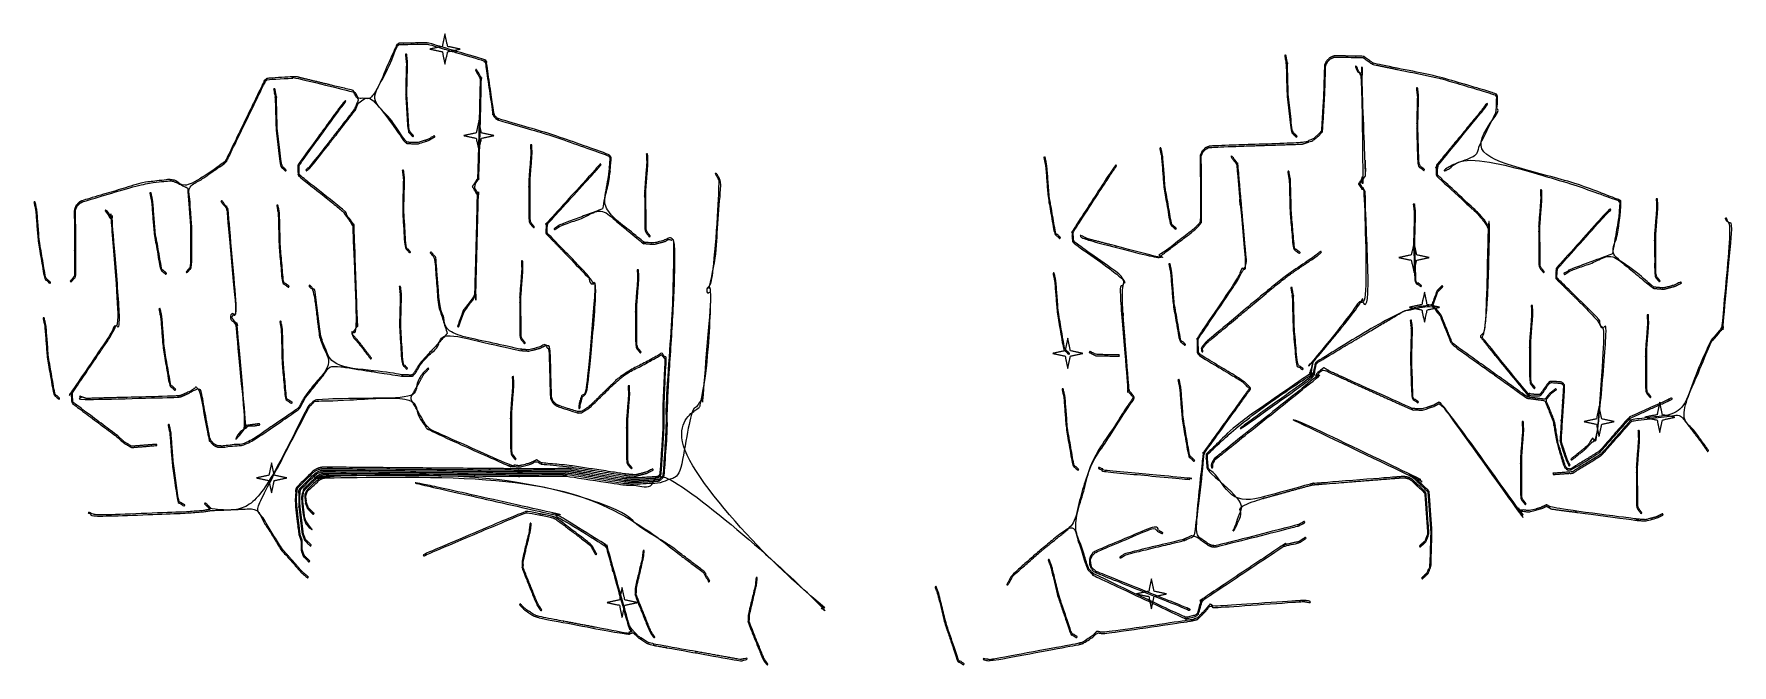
# Model space of a CAD drawing. Header units: millimetres. Extents: x -167 to 103, y -38 to 62.
import ezdxf

# ---------------------------------------------------------------- set-up
doc = ezdxf.new("R2010")
doc.units = ezdxf.units.MM
doc.layers.add('IGES level 0', color=204, linetype='Continuous', true_color=0x7800b4)

msp = doc.modelspace()

# ---------------------------------------------------------------- linework, layer by layer
at = {"layer": 'IGES level 0'}
for points in [[(-101.88, 62.21, 0), (-101.45, 60.23, 0), (-99.48, 59.81, 0), (-101.45, 59.39, 0), (-101.88, 57.41, 0), (-102.3, 59.39, 0), (-104.28, 59.81, 0), (-102.3, 60.23, 0), (-101.88, 62.21, 0)], [(-76.8, 34.37, 0), (-75.8, 40.2, 0), (-75.77, 40.6, 0), (-75.68, 41.77, 0), (-75.64, 42.18, 0), (-75.65, 42.52, 0), (-75.67, 42.6, 0), (-75.93, 42.87, 0), (-84.72, 45.97, 0), (-93.32, 48.49, 0), (-93.53, 48.57, 0), (-93.72, 48.69, 0), (-94.06, 49.03, 0), (-94.15, 49.16, 0), (-94.24, 49.38, 0), (-94.27, 49.5, 0), (-95.45, 57.59, 0), (-95.48, 57.69, 0), (-95.75, 57.96, 0), (-104.6, 60.59, 0), (-105.32, 60.59, 0), (-109.09, 60.54, 0), (-109.19, 60.51, 0), (-109.46, 60.24, 0), (-113.09, 52.03, 0), (-108.18, 45.25, 0), (-107.96, 45.03, 0), (-107.87, 44.98, 0), (-107.72, 44.97, 0), (-107.21, 44.95, 0), (-106.65, 44.93, 0), (-106.55, 44.93, 0), (-106.19, 44.93, 0), (-104.57, 45.46, 0), (-103.57, 46.02, 0), (-103.47, 45.84, 0), (-104.49, 45.27, 0), (-106.15, 44.73, 0), (-106.55, 44.73, 0), (-106.65, 44.73, 0), (-107.22, 44.75, 0), (-107.73, 44.77, 0), (-107.93, 44.78, 0), (-108.08, 44.87, 0), (-108.34, 45.12, 0), (-113.25, 51.91, 0), (-115.47, 51.68, 0), (-116.14, 50.09, 0), (-123.03, 41.24, 0), (-123.89, 40.45, 0), (-124.02, 40.59, 0), (-123.18, 41.37, 0), (-116.31, 50.2, 0), (-115.65, 51.76, 0), (-116.37, 52.78, 0), (-116.64, 53.06, 0), (-125.54, 55.2, 0), (-126.26, 55.2, 0), (-130.14, 54.94, 0), (-130.23, 54.89, 0), (-130.47, 54.64, 0), (-136.56, 42.07, 0), (-136.69, 41.87, 0), (-137, 41.57, 0), (-137.11, 41.48, 0), (-142.64, 37.71, 0), (-142.18, 31.8, 0), (-142.18, 30.64), (-142.19, 25.1), (-142.92, 24.2), (-143.07, 24.32), (-142.39, 25.17), (-142.38, 30.64), (-142.38, 31.79, 0), (-142.84, 37.7, 0), (-144.65, 38.57, 0), (-145.26, 38.83, 0), (-145.98, 38.83, 0), (-149.92, 38.35, 0), (-159.28, 35.58, 0), (-159.9, 35.33, 0), (-160.42, 34.81, 0), (-160.54, 34.52, 0), (-160.67, 34.21, 0), (-160.68, 33.48, 0), (-160.62, 30.35), (-160.62, 29.19), (-160.63, 23.65), (-161.36, 22.75), (-161.52, 22.87), (-160.83, 23.72), (-160.82, 29.19), (-160.82, 30.34), (-160.88, 33.48, 0), (-160.87, 34.25, 0), (-160.73, 34.6, 0), (-160.59, 34.93, 0), (-160.02, 35.5, 0), (-159.35, 35.77, 0), (-149.97, 38.55, 0), (-146, 39.03, 0), (-145.22, 39.02, 0), (-144.57, 38.75, 0), (-142.75, 37.88, 0), (-137.23, 41.64, 0), (-137.13, 41.72, 0), (-136.84, 42, 0), (-136.73, 42.17, 0), (-130.64, 54.75, 0), (-130.35, 55.05, 0), (-130.19, 55.14, 0), (-126.27, 55.4, 0), (-125.52, 55.4, 0), (-116.54, 53.24, 0), (-116.21, 52.91, 0), (-115.49, 51.88, 0), (-113.27, 52.11, 0), (-109.63, 60.36, 0), (-109.29, 60.69, 0), (-109.12, 60.74, 0), (-105.32, 60.79, 0), (-104.57, 60.79, 0), (-95.64, 58.14, 0), (-95.31, 57.8, 0), (-95.26, 57.63, 0), (-94.08, 49.54, 0), (-94.05, 49.44, 0), (-93.97, 49.26, 0), (-93.9, 49.16, 0), (-93.59, 48.85, 0), (-93.44, 48.75, 0), (-93.26, 48.68, 0), (-84.66, 46.16, 0), (-75.82, 43.05, 0), (-75.49, 42.7, 0), (-75.45, 42.55, 0), (-75.44, 42.18, 0), (-75.48, 41.76, 0), (-75.57, 40.59, 0), (-75.6, 40.17, 0), (-76.6, 34.34, 0), (-70.31, 29.12), (-70.23, 29.07), (-70.11, 29.05), (-69.65, 29.02), (-68.97, 28.96), (-68.56, 28.96), (-66.93, 29.39), (-65.92, 29.89), (-65.22, 28.98), (-65.55, 17.84), (-66.48, 3.68), (-66.5, -0.81), (-66.92, -7.19), (-66.99, -7.99), (-67.01, -8.13), (-67.08, -8.27), (-67.66, -8.86), (-67.83, -8.92), (-71.1, -9.13), (-72.22, -9.13), (-73.52, -9.02), (-82.15, -7.66), (-83.13, -7.66), (-89.55, -7.68), (-90.66, -7.68), (-119.98, -7.43), (-121.09, -7.43), (-121.22, -7.43), (-121.36, -7.44), (-121.51, -7.47), (-121.64, -7.5), (-121.78, -7.55), (-121.94, -7.61), (-122.1, -7.68), (-122.21, -7.75), (-122.33, -7.83), (-122.45, -7.93), (-122.55, -8.02), (-124.04, -9.45), (-124.84, -10.26), (-124.88, -10.36), (-124.99, -11.43), (-124.98, -12.54, 0), (-124.7, -14.92, 0), (-124.42, -17.28, 0), (-124.05, -18.25, 0), (-123.16, -19.13, 0), (-123.31, -19.28, 0), (-124.22, -18.36, 0), (-124.61, -17.33, 0), (-124.9, -14.94, 0), (-125.18, -12.55, 0), (-125.19, -11.42), (-125.08, -10.31), (-125, -10.15), (-124.18, -9.31), (-122.68, -7.87), (-122.58, -7.78), (-122.44, -7.67), (-122.31, -7.58), (-122.19, -7.51), (-122.02, -7.43), (-121.85, -7.36), (-121.69, -7.31), (-121.55, -7.27), (-121.38, -7.25), (-121.23, -7.23), (-121.09, -7.23), (-119.98, -7.23), (-90.66, -7.48), (-89.55, -7.48), (-83.13, -7.46), (-82.13, -7.46), (-73.5, -8.82), (-72.21, -8.93), (-71.11, -8.93), (-67.87, -8.73), (-67.77, -8.69), (-67.24, -8.15), (-67.21, -8.07), (-67.19, -7.97), (-67.12, -7.17), (-66.7, -0.8), (-66.68, 3.69), (-65.75, 17.85), (-65.42, 28.91), (-65.98, 29.63), (-66.86, 29.2), (-68.53, 28.76), (-68.98, 28.76), (-69.67, 28.82), (-70.13, 28.86), (-70.3, 28.88), (-70.43, 28.96), (-76.73, 34.18, 0), (-83.44, 31.68, 0), (-84.43, 31.07, 0), (-84.53, 31.24, 0), (-83.53, 31.86, 0), (-76.8, 34.37, 0)], [(-106.87, 45.99, 0), (-107.02, 45.86, 0), (-107.78, 46.73, 0), (-108.13, 52.35, 0), (-108.13, 53.54, 0), (-108.02, 57.61, 0), (-108.18, 59, 0), (-107.98, 59.03, 0), (-107.82, 57.62, 0), (-107.93, 53.53, 0), (-107.93, 52.35, 0), (-107.58, 46.81, 0), (-106.87, 45.99, 0)], [(83.92, 27.23), (84.91, 32.96, 0), (85.07, 35.04, 0), (85.07, 35.4, 0), (85.03, 35.5, 0), (84.79, 35.73, 0), (76, 38.83, 0), (62.03, 42.61, 0), (58.21, 41.02, 0), (57.25, 40.36, 0), (57.14, 40.52, 0), (58.11, 41.2, 0), (61.95, 42.79, 0), (65.37, 49.77, 0), (65.43, 51.8, 0), (65.44, 51.9, 0), (65.44, 52.21, 0), (65.41, 52.31, 0), (65.14, 52.58, 0), (56.28, 55.21, 0), (45.91, 57.34, 0), (45.72, 57.4, 0), (45.55, 57.5, 0), (44.29, 58.42, 0), (44.18, 58.46, 0), (40.42, 58.52, 0), (39.69, 58.52, 0), (39.57, 58.48, 0), (39.05, 58.27, 0), (38.54, 57.75, 0), (38.28, 57.15, 0), (38.13, 52.33, 0), (37.79, 46.69, 0), (37.08, 45.9, 0), (36.21, 45.22, 0), (34.5, 44.68, 0), (23.96, 44.33, 0), (19.87, 44.17, 0), (19.46, 44, 0), (19.26, 43.92, 0), (18.74, 43.4, 0), (18.62, 43.12, 0), (18.49, 42.8, 0), (18.48, 42.07, 0), (18.54, 38.92, 0), (18.54, 37.78, 0), (18.53, 32.24, 0), (17.86, 31.41, 0), (17.03, 30.7), (12.2, 27.03), (11.64, 26.52), (0.24, 29.45), (-0.79, 29.98), (-0.7, 30.16), (0.31, 29.64), (11.58, 26.74), (12.08, 27.18), (16.91, 30.86, 0), (17.71, 31.55, 0), (18.33, 32.31, 0), (18.34, 37.78, 0), (18.34, 38.92, 0), (18.28, 42.07, 0), (18.29, 42.84, 0), (18.44, 43.19, 0), (18.57, 43.52, 0), (19.14, 44.09, 0), (19.39, 44.19, 0), (19.82, 44.37, 0), (23.95, 44.53, 0), (34.47, 44.88, 0), (36.11, 45.4, 0), (36.94, 46.04, 0), (37.6, 46.77, 0), (37.93, 52.34, 0), (38.08, 57.19, 0), (38.37, 57.87, 0), (38.94, 58.44, 0), (39.5, 58.67, 0), (39.67, 58.72, 0), (40.42, 58.72, 0), (44.23, 58.66, 0), (44.39, 58.59, 0), (45.66, 57.66, 0), (45.8, 57.59, 0), (45.96, 57.53, 0), (56.33, 55.4, 0), (65.25, 52.76, 0), (65.58, 52.42, 0), (65.64, 52.24, 0), (65.64, 51.9, 0), (65.63, 51.79, 0), (65.57, 49.73, 0), (62.17, 42.78, 0), (76.06, 39.03, 0), (84.9, 35.91, 0), (85.2, 35.61, 0), (85.27, 35.44, 0), (85.27, 35.04, 0), (85.11, 32.94, 0), (84.12, 27.2), (90.46, 21.95), (90.57, 21.92), (91.06, 21.88), (91.8, 21.81), (92.16, 21.82), (93.79, 22.25), (94.81, 22.75), (94.9, 22.57), (93.86, 22.06), (92.19, 21.62), (91.79, 21.61), (91.05, 21.68), (90.53, 21.72), (90.36, 21.77), (83.99, 27.04), (77.28, 24.54), (76.29, 23.93), (76.19, 24.1), (77.19, 24.72), (83.92, 27.23)], [(43.49, 38.35, 0), (44.42, 39.71, 0), (43.86, 55.55, 0), (43.86, 55.64, 0), (42.99, 56.87, 0), (43.15, 56.99, 0), (44.06, 55.7, 0), (44.06, 55.55, 0), (44.63, 39.66, 0), (43.73, 38.36, 0), (44.54, 37.21, 0), (44.54, 37.06, 0), (45.11, 21.16), (44.18, 19.8), (43.17, 18.51), (36.3, 9.93), (36.27, 9.84), (35.98, 8.19), (35.9, 8.03), (35.61, 7.75), (24.89, 0.36), (19.72, -4.46), (19.48, -4.72), (19.46, -4.8), (19.45, -5.14), (19.52, -6.03), (19.62, -6.95), (20, -7.33), (25.1, -12.38, 0), (35.84, -9.41), (35.98, -9.37), (36.13, -9.35), (36.27, -9.33), (36.72, -9.29), (37.7, -9.22), (48.84, -8.34), (50.23, -8.23), (50.37, -8.23), (50.7, -8.23), (50.85, -8.23), (51.01, -8.25), (51.16, -8.27), (51.33, -8.32), (51.47, -8.36), (51.61, -8.42), (51.77, -8.5), (51.9, -8.58), (52.02, -8.66), (52.15, -8.76), (52.26, -8.86), (53.91, -10.45), (54.15, -10.7), (54.24, -10.85), (54.31, -11.68), (54.33, -11.97, 0), (54.51, -14.51, 0), (54.69, -17.04, 0), (54.68, -17.45, 0), (54.25, -18.56, 0), (53.32, -19.43, 0), (53.19, -19.29, 0), (54.08, -18.44, 0), (54.48, -17.41, 0), (54.49, -17.05, 0), (54.31, -14.52, 0), (54.13, -11.99, 0), (54.11, -11.69), (54.05, -10.91), (53.99, -10.82), (53.77, -10.6), (52.12, -9.01), (52.02, -8.92), (51.9, -8.82), (51.79, -8.75), (51.67, -8.67), (51.53, -8.6), (51.4, -8.55), (51.28, -8.51), (51.12, -8.47), (50.98, -8.44), (50.84, -8.43), (50.7, -8.43), (50.37, -8.43), (50.24, -8.43), (48.85, -8.54), (37.71, -9.42), (36.74, -9.49), (36.29, -9.53), (36.16, -9.54), (36.02, -9.57), (35.89, -9.61), (25.15, -12.57, 0), (24.43, -15.3, 0), (23.67, -16.86, 0), (23.49, -16.78, 0), (24.24, -15.23, 0), (24.96, -12.52, 0), (19.86, -7.48), (19.42, -7.04), (19.32, -6.04), (19.25, -5.14), (19.26, -4.77), (19.3, -4.62), (19.58, -4.32), (24.76, 0.51), (35.48, 7.91), (35.73, 8.15), (35.78, 8.26), (36.08, 9.89), (36.12, 10.03), (43.01, 18.64), (44.01, 19.92), (44.91, 21.22), (44.34, 37.05, 0), (44.34, 37.14, 0), (43.49, 38.35, 0)], [(33.75, 45.91, 0), (33.61, 45.77, 0), (32.8, 46.6, 0), (32.13, 52.33, 0), (31.99, 57.46, 0), (31.99, 57.55, 0), (31.76, 58.83, 0), (31.95, 58.87, 0), (32.19, 57.57, 0), (32.19, 57.46, 0), (32.33, 52.35, 0), (32.99, 46.69, 0), (33.75, 45.91, 0)], [(-97.54, 37.93, 0), (-96.69, 39.14, 0), (-96.68, 39.21, 0), (-96.27, 55.11, 0), (-96.27, 55.18, 0), (-97.07, 56.46, 0), (-96.9, 56.56, 0), (-96.06, 55.23, 0), (-96.07, 55.1, 0), (-96.48, 39.21, 0), (-96.49, 39.08, 0), (-97.3, 37.93, 0), (-96.55, 36.74, 0), (-96.55, 36.61, 0), (-96.97, 20.71), (-96.97, 20.58), (-97.82, 19.38), (-98.79, 18.12), (-99.7, 15.61), (-99.89, 15.68), (-98.97, 18.22), (-97.98, 19.5), (-97.17, 20.65), (-97.17, 20.72), (-96.75, 36.61, 0), (-96.75, 36.68, 0), (-97.54, 37.93, 0)], [(-127.14, 40.53, 0), (-127.28, 40.39, 0), (-128.09, 41.22, 0), (-128.76, 46.95, 0), (-128.9, 52.07, 0), (-128.9, 52.17, 0), (-129.13, 53.45, 0), (-128.94, 53.49, 0), (-128.7, 52.19, 0), (-128.7, 52.08, 0), (-128.56, 46.97, 0), (-127.9, 41.31, 0), (-127.14, 40.53, 0)], [(-117.36, 32.91, 0), (-118.34, 34.18, 0), (-124.93, 39.42, 0), (-125.18, 39.67, 0), (-125.26, 39.83, 0), (-125.29, 40.91, 0), (-125.29, 41.25, 0), (-125.24, 41.42, 0), (-118.85, 50.24, 0), (-117.78, 51.61, 0), (-117.62, 51.48, 0), (-118.69, 50.12, 0), (-125.06, 41.33, 0), (-125.09, 41.22, 0), (-125.09, 40.91, 0), (-125.06, 39.88, 0), (-125.01, 39.79, 0), (-124.8, 39.57, 0), (-118.2, 34.33, 0), (-117.2, 33.03, 0), (-116.35, 31.83, 0), (-116.35, 31.68, 0), (-115.78, 15.78), (-116.67, 14.49), (-115.65, 13.32), (-113.56, 10.62), (-113.72, 10.5), (-115.8, 13.19), (-116.92, 14.47), (-115.98, 15.84), (-116.55, 31.67, 0), (-116.55, 31.76, 0), (-117.36, 32.91, 0)], [(54.02, 40.63, 0), (53.9, 40.48, 0), (52.94, 41.25, 0), (52.76, 47, 0), (52.76, 48.16, 0), (52.87, 52.23, 0), (52.71, 53.62, 0), (52.91, 53.65, 0), (53.07, 52.23, 0), (52.96, 48.15, 0), (52.96, 47, 0), (53.14, 41.35, 0), (54.02, 40.63, 0)], [(63.55, 32.61, 0), (64.34, 31.36, 0), (64.34, 31.23, 0), (63.92, 15.3), (63.11, 14.06), (64.07, 12.83), (70.27, 5.22), (70.57, 4.96), (70.67, 4.93), (71.6, 4.85), (71.91, 4.82), (72.22, 4.82), (72.32, 4.84), (72.6, 5.12), (73.6, 6.57), (73.88, 6.86), (74.06, 6.93), (74.46, 6.93), (75.78, 6.82), (75.94, 6.75), (76.24, 6.45), (76.31, 6.28), (76.31, 5.88), (75.8, -2.01), (75.8, -2.72), (76.81, -5.72), (77.18, -6.41), (77.01, -6.51), (76.62, -5.8), (75.6, -2.76), (75.6, -2), (76.11, 5.88), (76.11, 6.24), (76.07, 6.34), (75.83, 6.58), (75.73, 6.62), (74.45, 6.73), (74.1, 6.73), (74, 6.69), (73.75, 6.44), (72.76, 4.99), (72.42, 4.66), (72.25, 4.62), (71.9, 4.62), (71.58, 4.65), (70.64, 4.73), (70.47, 4.78), (70.13, 5.09), (63.92, 12.71), (62.87, 14.05), (63.72, 15.37), (64.14, 31.23, 0), (64.14, 31.3, 0), (63.39, 32.49, 0), (62.33, 33.7, 0), (56.19, 39.38, 0), (55.91, 39.68, 0), (55.86, 39.85, 0), (55.86, 40.2, 0), (55.91, 41.27, 0), (55.99, 41.43, 0), (62.9, 49.83, 0), (63.94, 51.18, 0), (64.1, 51.06, 0), (63.05, 49.71, 0), (56.16, 41.32, 0), (56.11, 41.22, 0), (56.06, 40.19, 0), (56.06, 39.88, 0), (56.09, 39.78, 0), (56.33, 39.52, 0), (62.47, 33.84, 0), (63.55, 32.61, 0)], [(-96.49, 48.43, 0), (-96.07, 46.46, 0), (-94.09, 46.03, 0), (-96.07, 45.61, 0), (-96.49, 43.63, 0), (-96.91, 45.61, 0), (-98.89, 46.03, 0), (-96.91, 46.46, 0), (-96.49, 48.43, 0)], [(-87.64, 31.49, 0), (-87.8, 31.37, 0), (-88.51, 32.28, 0), (-88.54, 37.75, 0), (-88.54, 38.94, 0), (-88.21, 43.15, 0), (-88.27, 44.56, 0), (-88.07, 44.57, 0), (-88.01, 43.15, 0), (-88.34, 38.93, 0), (-88.34, 37.75, 0), (-88.31, 32.35, 0), (-87.64, 31.49, 0)], [(14.53, 31.25, 0), (14.4, 31.1, 0), (13.55, 31.88, 0), (12.54, 37.73, 0), (12.15, 42.68, 0), (11.87, 44.05, 0), (12.06, 44.09, 0), (12.35, 42.71, 0), (12.74, 37.75, 0), (13.74, 31.98, 0), (14.53, 31.25, 0)], [(-107.35, 27.5), (-107.5, 27.36), (-108.26, 28.24), (-108.61, 33.86, 0), (-108.61, 35.04, 0), (-108.5, 39.12, 0), (-108.5, 39.21, 0), (-108.67, 40.51, 0), (-108.47, 40.53, 0), (-108.3, 39.22, 0), (-108.3, 39.12, 0), (-108.41, 35.04, 0), (-108.41, 33.86, 0), (-108.07, 28.32), (-107.35, 27.5)], [(-78.54, 23), (-77.82, 21.71), (-79.08, 5.7), (-79.99, 4.46), (-80.33, 3.31), (-80.39, 2.61), (-80.59, 2.63), (-80.53, 3.35), (-80.17, 4.55), (-79.28, 5.78), (-78.03, 21.67), (-78.71, 22.89), (-79.72, 24.17), (-85.79, 30.44), (-85.84, 30.61), (-85.84, 30.96, 0), (-85.73, 32.03, 0), (-85.64, 32.18, 0), (-78.3, 40.24, 0), (-77.19, 41.53, 0), (-77.03, 41.4, 0), (-78.15, 40.11, 0), (-85.48, 32.06, 0), (-85.54, 31.97, 0), (-85.64, 30.95, 0), (-85.64, 30.64), (-85.61, 30.54), (-79.57, 24.3), (-78.54, 23)], [(-69.2, 30.04), (-69.36, 29.92), (-70.07, 30.83, 0), (-70.1, 36.3, 0), (-70.1, 37.49, 0), (-69.77, 41.7, 0), (-69.83, 43.11, 0), (-69.63, 43.12, 0), (-69.57, 41.7, 0), (-69.9, 37.48, 0), (-69.9, 36.3, 0), (-69.87, 30.9, 0), (-69.2, 30.04)], [(4.86, 41.35, 0), (5.02, 41.23, 0), (4.03, 39.82, 0), (-1.86, 30.73, 0), (-1.89, 30.61), (-1.89, 30.3), (-1.83, 29.41), (-1.81, 29.28), (-1.76, 29.19), (-1.54, 28.97), (5.33, 24.08), (6.45, 22.78), (5.74, 21.39), (6.99, 5.58), (6.99, 5.5), (7.91, 4.33), (6.93, 2.93), (1.04, -6.16), (-1.75, -15.78, 0), (0.36, -22.33, 0), (0.62, -22.96, 0), (1.1, -23.43, 0), (1.44, -23.77, 0), (15.84, -30.57, 0), (16.23, -30.59, 0), (17.55, -30.28, 0), (17.8, -30.05, 0), (17.87, -29.96, 0), (18.42, -28.03, 0), (18.49, -27.91, 0), (18.78, -27.62, 0), (31.4, -19.18, 0), (31.57, -19.11, 0), (34.02, -18.57, 0), (35.04, -17.89, 0), (35.15, -18.05, 0), (34.1, -18.76, 0), (31.63, -19.3, 0), (31.5, -19.35, 0), (18.91, -27.78, 0), (18.66, -28.03, 0), (18.61, -28.11, 0), (18.05, -30.05, 0), (17.95, -30.19, 0), (17.65, -30.46, 0), (16.25, -30.79, 0), (15.79, -30.77, 0), (1.32, -23.94, 0), (0.96, -23.58, 0), (0.45, -23.07, 0), (0.17, -22.4, 0), (-1.9, -15.95, 0), (-7.14, -20.19, 0), (-11.47, -24.01, 0), (-12.32, -25.5, 0), (-12.49, -25.41, 0), (-11.63, -23.88, 0), (-7.27, -20.03, 0), (-1.94, -15.72, 0), (0.86, -6.08), (6.76, 3.05), (7.66, 4.32), (6.8, 5.42), (6.79, 5.57), (5.54, 21.43), (6.21, 22.75), (5.2, 23.93), (-1.67, 28.82), (-1.92, 29.07), (-2.01, 29.22), (-2.03, 29.39), (-2.09, 30.29), (-2.09, 30.64), (-2.05, 30.81, 0), (3.86, 39.93, 0), (4.86, 41.35, 0)], [(-3.91, 29.79), (-4.04, 29.65), (-4.89, 30.43), (-5.9, 36.27, 0), (-6.29, 41.23, 0), (-6.57, 42.6, 0), (-6.38, 42.64, 0), (-6.09, 41.25, 0), (-5.7, 36.3, 0), (-4.7, 30.53), (-3.91, 29.79)], [(34.88, -15.36, 0), (34.97, -15.53, 0), (34, -16.08, 0), (33.87, -16.09, 0), (20.97, -19.4, 0), (20.19, -19.4, 0), (19.53, -19.13, 0), (17.48, -17.63, 0), (16.31, -18.16, 0), (15.89, -18.33, 0), (15.65, -18.43, 0), (6.67, -20.58, 0), (5.59, -21.18, 0), (5.5, -21.01, 0), (6.59, -20.4, 0), (15.59, -18.24, 0), (15.81, -18.14, 0), (16.23, -17.97, 0), (17.4, -17.45, 0), (18.76, -4.53), (18.83, -4.37), (25.21, 4.5), (26.1, 5.77), (25.02, 6.88), (18.28, 10.96), (17.83, 11.41), (17.8, 13.3), (17.81, 13.71), (17.88, 13.87), (23.99, 22.91), (24.69, 24.27), (25.52, 25.62), (24.12, 41.4, 0), (24.12, 41.49, 0), (23.18, 42.68, 0), (23.34, 42.8, 0), (24.31, 41.56, 0), (24.32, 41.42, 0), (25.72, 25.57), (24.86, 24.17), (24.17, 22.81), (18.05, 13.77), (18.01, 13.66), (18, 13.3), (18.03, 11.49), (18.4, 11.12), (25.15, 7.04), (26.36, 5.79), (25.37, 4.38), (19, -4.47), (18.96, -4.58), (17.6, -17.47, 0), (19.62, -18.95, 0), (20.23, -19.2, 0), (20.94, -19.2, 0), (33.84, -15.89, 0), (33.94, -15.88, 0), (34.88, -15.36, 0)], [(-41.76, -29.19, 0), (-41.93, -29.29, 0), (-42.78, -27.79, 0), (-64.63, -8.33), (-67.65, -9.42), (-71, -9.63), (-72.32, -9.63), (-73.62, -9.52), (-82.35, -8.16), (-82.93, -8.16), (-89.45, -8.18), (-90.76, -8.18), (-120.16, -7.93), (-120.9, -7.93), (-121.04, -7.93), (-121.18, -7.94), (-121.33, -7.97), (-121.46, -8), (-121.6, -8.05), (-121.73, -8.1), (-121.87, -8.17), (-121.98, -8.23), (-122.1, -8.31), (-122.22, -8.41), (-122.32, -8.5), (-123.81, -9.93), (-124.38, -10.56), (-124.49, -11.61), (-124.48, -12.36, 0), (-124.2, -14.75, 0), (-123.82, -15.74, 0), (-122.94, -16.6, 0), (-123.08, -16.75, 0), (-123.99, -15.85, 0), (-124.39, -14.8, 0), (-124.68, -12.37, 0), (-124.69, -11.6), (-124.58, -10.47), (-123.95, -9.79), (-122.46, -8.35), (-122.35, -8.26), (-122.22, -8.15), (-122.08, -8.06), (-121.96, -7.99), (-121.81, -7.92), (-121.66, -7.86), (-121.51, -7.81), (-121.37, -7.77), (-121.2, -7.75), (-121.05, -7.73), (-120.91, -7.73), (-120.16, -7.73), (-90.76, -7.98), (-89.45, -7.98), (-82.93, -7.96), (-82.34, -7.96), (-73.6, -9.32), (-72.31, -9.43), (-71.01, -9.43), (-67.69, -9.23), (-64.7, -8.14), (-62.62, 1.96), (-61.71, 3.11), (-60.84, 4.32), (-59.58, 20.21), (-60.3, 21.5), (-59.38, 22.77), (-58.13, 38.66, 0), (-58.87, 39.98, 0), (-58.69, 40.07, 0), (-57.93, 38.7, 0), (-59.19, 22.69), (-60.06, 21.49), (-59.38, 20.26), (-60.64, 4.25), (-61.55, 2.99), (-62.43, 1.88), (-64.5, -8.18), (-42.62, -27.66, 0), (-41.76, -29.19, 0)], [(34.23, 27.44), (34.12, 27.28), (33.12, 28), (32.61, 33.84, 0), (32.48, 38.96, 0), (32.24, 40.34, 0), (32.44, 40.38, 0), (32.68, 38.97, 0), (32.81, 33.85, 0), (33.31, 28.11), (34.23, 27.44)], [(-164.63, 22.65), (-164.76, 22.51), (-165.61, 23.29), (-166.62, 29.14), (-167.01, 34.09, 0), (-167.29, 35.46, 0), (-167.1, 35.5, 0), (-166.81, 34.11, 0), (-166.42, 29.16), (-165.42, 23.39), (-164.63, 22.65)], [(-146.18, 24.11), (-146.32, 23.96), (-147.17, 24.74), (-148.18, 30.59), (-148.57, 35.54, 0), (-148.85, 36.91, 0), (-148.65, 36.95, 0), (-148.37, 35.57, 0), (-147.98, 30.61), (-146.98, 24.85), (-146.18, 24.11)], [(-137.53, 35.54, 0), (-137.38, 35.66, 0), (-136.41, 34.42, 0), (-136.4, 34.28, 0), (-135, 18.43), (-135.82, 17.09), (-134.96, 15.98), (-134.95, 15.84), (-133.55, -0.01), (-133.81, -0.45), (-133.49, -0.09), (-131.38, 0.19), (-131.35, -0.01), (-133.39, -0.27), (-135.17, -2.28), (-133.75, 0.03), (-135.14, 15.82), (-135.15, 15.91), (-136.06, 17.07), (-135.2, 18.48), (-136.6, 34.26, 0), (-136.6, 34.35, 0), (-137.53, 35.54, 0)], [(53.54, 22.14), (53.41, 21.98), (52.45, 22.75), (52.28, 28.5), (52.28, 29.66), (52.39, 33.74, 0), (52.39, 33.83, 0), (52.22, 35.13, 0), (52.42, 35.15, 0), (52.59, 33.84, 0), (52.59, 33.73, 0), (52.48, 29.66), (52.48, 28.51), (52.65, 22.85), (53.54, 22.14)], [(73.08, 24.35), (72.92, 24.23), (72.21, 25.14), (72.18, 30.64), (72.18, 31.8, 0), (72.51, 36.01, 0), (72.45, 37.42, 0), (72.65, 37.43, 0), (72.71, 36.01, 0), (72.38, 31.79, 0), (72.38, 30.64), (72.41, 25.21), (73.08, 24.35)], [(91.52, 22.9), (91.36, 22.78), (90.65, 23.69), (90.62, 29.19), (90.62, 30.35), (90.95, 34.56, 0), (90.89, 35.97, 0), (91.09, 35.98, 0), (91.15, 34.56, 0), (90.82, 30.34), (90.82, 29.19), (90.85, 23.76), (91.52, 22.9)], [(-147.77, -3.08), (-147.76, -3.28), (-151.75, -3.6), (-152.99, -2.9), (-154.19, -1.8), (-160.94, 3.23), (-161.22, 3.53), (-161.28, 3.67), (-161.3, 3.81), (-161.36, 4.71), (-161.35, 5.11), (-161.29, 5.27), (-155.17, 14.32), (-154.48, 15.67), (-153.79, 17.01), (-155.04, 32.81, 0), (-155.05, 32.9, 0), (-155.98, 34.09, 0), (-155.82, 34.21, 0), (-154.85, 32.97, 0), (-154.84, 32.83, 0), (-153.59, 16.97), (-154.3, 15.58), (-155, 14.22), (-161.11, 5.18), (-161.15, 5.07), (-161.16, 4.72), (-161.1, 3.82), (-161.09, 3.72), (-161.05, 3.64), (-160.8, 3.39), (-154.07, -1.64), (-152.88, -2.73), (-151.7, -3.39), (-147.77, -3.08)], [(-126.66, 22.06), (-126.77, 21.9), (-127.77, 22.62), (-128.28, 28.46), (-128.41, 33.57, 0), (-128.65, 34.96, 0), (-128.45, 34.99, 0), (-128.21, 33.59, 0), (-128.08, 28.47), (-127.58, 22.73), (-126.66, 22.06)], [(100.46, 14.42), (101.33, 15.53), (101.33, 15.62), (102.73, 31.4, 0), (101.85, 32.83, 0), (102.02, 32.94, 0), (102.93, 31.45, 0), (101.53, 15.6), (101.52, 15.45), (100.61, 14.29), (99.58, 13.09), (94.85, 1.74), (98.23, -2.69), (99.22, -4.11), (99.06, -4.23), (98.07, -2.81), (94.69, 1.61), (87.04, 0.62), (86.79, 0.39), (82.59, -4.38), (82.05, -4.92), (77.58, -7.67), (74.48, -7.89), (74.46, -7.69), (77.51, -7.48), (81.93, -4.76), (82.45, -4.25), (86.64, 0.53), (86.95, 0.81), (94.66, 1.81), (99.4, 13.19), (100.46, 14.42)], [(77.4, -5.61), (77.27, -5.46), (79.43, -3.74), (80.56, -2.57), (81.44, -1.36), (82.69, 14.53), (82.01, 15.76), (81.16, 17.13), (75.2, 23), (74.94, 23.27), (74.89, 23.42), (74.89, 23.92), (74.96, 24.72), (74.98, 24.87), (75.04, 25), (82.33, 33.14, 0), (83.54, 34.39, 0), (83.69, 34.25, 0), (82.48, 33.01, 0), (75.21, 24.89), (75.17, 24.81), (75.16, 24.7), (75.09, 23.91), (75.09, 23.45), (75.12, 23.38), (75.35, 23.14), (81.32, 17.25), (82.18, 15.86), (82.9, 14.57), (81.64, -1.44), (80.72, -2.7), (79.57, -3.89), (77.4, -5.61)], [(-101.51, 14.55), (-102.95, 19.11), (-103.52, 26.58), (-104.24, 27.4), (-104.08, 27.53), (-103.33, 26.66), (-102.75, 19.15), (-101.32, 14.61), (-90, 12.06), (-89.55, 12.02), (-88.86, 11.96), (-88.45, 11.96), (-86.83, 12.39), (-85.82, 12.89), (-85.12, 12), (-84.92, 4.38), (-84.67, 3.77), (-84.15, 3.26), (-83.91, 3.15), (-83.54, 3), (-80.75, 2.12), (-80.22, 2.12), (-79, 2.88), (-73.79, 7.94), (-68.36, 10.84), (-67.38, 11.45), (-66.67, 10.54), (-66.98, 3.89), (-67, -0.6), (-67.42, -6.98), (-67.49, -7.78), (-67.51, -7.92), (-67.58, -8.06), (-67.87, -8.36), (-68.04, -8.42), (-71.28, -8.63), (-72.04, -8.63), (-73.34, -8.52), (-82.03, -7.16), (-83.25, -7.16), (-89.73, -7.18), (-90.48, -7.18), (-119.88, -6.93), (-121.18, -6.93), (-121.32, -6.93), (-121.46, -6.94), (-121.61, -6.97), (-121.74, -7), (-121.88, -7.05), (-122, -7.09), (-122.24, -7.19), (-122.38, -7.26), (-122.49, -7.33), (-122.61, -7.41), (-122.73, -7.5), (-122.83, -7.59), (-124.32, -9.03), (-125.26, -9.98), (-125.38, -10.26), (-125.49, -11.33), (-125.48, -12.64, 0), (-125.2, -15.1, 0), (-124.92, -17.49, 0), (-124.59, -18.36, 0), (-124.59, -19.88, 0), (-124.26, -20.8, 0), (-123.39, -21.66, 0), (-123.53, -21.81, 0), (-124.44, -20.91, 0), (-124.79, -19.91, 0), (-124.79, -18.4, 0), (-125.11, -17.53, 0), (-125.4, -15.12, 0), (-125.68, -12.65, 0), (-125.69, -11.32), (-125.58, -10.21), (-125.43, -9.87), (-124.46, -8.89), (-122.97, -7.45), (-122.86, -7.35), (-122.73, -7.24), (-122.6, -7.16), (-122.47, -7.08), (-122.32, -7.01), (-122.07, -6.91), (-121.95, -6.86), (-121.79, -6.81), (-121.65, -6.77), (-121.48, -6.75), (-121.33, -6.73), (-121.19, -6.73), (-119.88, -6.73), (-90.48, -6.98), (-89.73, -6.98), (-83.25, -6.96), (-82.01, -6.96), (-73.32, -8.32), (-72.03, -8.43), (-71.29, -8.43), (-68.08, -8.23), (-67.98, -8.19), (-67.74, -7.94), (-67.71, -7.86), (-67.69, -7.76), (-67.62, -6.96), (-67.2, -0.6), (-67.18, 3.9), (-66.87, 10.47), (-67.43, 11.18), (-68.26, 10.67), (-73.67, 7.78), (-78.87, 2.72), (-80.16, 1.92), (-80.79, 1.92), (-83.6, 2.81), (-83.98, 2.97), (-84.27, 3.09), (-84.84, 3.66), (-85.12, 4.34), (-85.32, 11.93), (-85.88, 12.64), (-86.75, 12.21), (-88.42, 11.76), (-88.87, 11.76), (-89.57, 11.82), (-90.03, 11.86), (-101.36, 14.41), (-105.73, 9.66), (-106.67, 8.12), (-107, 7.79), (-107.17, 7.74), (-107.52, 7.74), (-108.72, 7.78), (-108.83, 7.78), (-119.96, 9.49), (-124.09, 4.33), (-124.96, 2.69), (-125.28, 2.37), (-133.24, -3.07), (-137.23, -3.56), (-138, -3.55), (-138.68, -3.27), (-139.25, -2.7), (-139.53, -2.03), (-140.83, 5.15), (-141.49, 5.77), (-142.29, 5.2), (-143.93, 4.47), (-144.1, 4.45), (-144.31, 4.43), (-145.2, 4.37), (-159.02, 4.01), (-160.05, 4.38), (-159.99, 4.57), (-158.98, 4.21), (-145.21, 4.57), (-144.32, 4.63), (-144.12, 4.65), (-143.99, 4.66), (-142.39, 5.37), (-141.47, 6.02), (-140.64, 5.25), (-139.34, -1.97), (-139.08, -2.58), (-138.57, -3.1), (-137.96, -3.35), (-137.24, -3.36), (-133.32, -2.88), (-125.41, 2.53), (-125.13, 2.81), (-124.26, 4.44), (-120.12, 9.61), (-121.84, 13.98), (-122.78, 21.32), (-123.54, 22.1), (-123.39, 22.24), (-122.59, 21.41), (-121.65, 14.03), (-119.93, 9.69), (-108.81, 7.98), (-108.71, 7.98), (-107.52, 7.94), (-107.2, 7.94), (-107.1, 7.97), (-106.82, 8.24), (-105.89, 9.79), (-101.51, 14.55)], [(19.16, 13.1), (19.98, 13.81), (31.55, 23.47), (36.59, 26.9), (37.51, 27.62), (37.63, 27.46), (36.7, 26.74), (31.67, 23.31), (20.11, 13.66), (19.31, 12.96), (18.69, 12.2), (18.74, 11.65), (18.54, 11.63), (18.49, 12.26), (19.16, 13.1)], [(52.34, 29.03), (52.76, 27.05), (54.74, 26.63), (52.76, 26.2), (52.34, 24.23), (51.91, 26.2), (49.94, 26.63), (51.91, 27.05), (52.34, 29.03)], [(-89.09, 13.05), (-89.25, 12.92), (-89.96, 13.84), (-89.99, 19.31), (-89.99, 20.5), (-89.66, 24.71), (-89.72, 26.11), (-89.52, 26.12), (-89.46, 24.71), (-89.79, 20.49), (-89.79, 19.31), (-89.76, 13.91), (-89.09, 13.05)], [(-70.65, 11.6), (-70.81, 11.47), (-71.52, 12.38), (-71.55, 17.86), (-71.55, 19.05), (-71.22, 23.26), (-71.28, 24.66), (-71.08, 24.67), (-71.02, 23.26), (-71.35, 19.04), (-71.35, 17.86), (-71.32, 12.45), (-70.65, 11.6)], [(15.99, 12.8), (15.85, 12.66), (15, 13.44), (13.99, 19.28), (13.6, 24.23), (13.32, 25.61), (13.52, 25.65), (13.8, 24.26), (14.19, 19.31), (15.19, 13.54), (15.99, 12.8)], [(-107.84, 9), (-107.99, 8.87), (-108.75, 9.74), (-109.1, 15.36), (-109.1, 16.55), (-108.99, 20.63), (-108.99, 20.72), (-109.15, 22.02), (-108.95, 22.04), (-108.79, 20.73), (-108.79, 20.62), (-108.9, 16.55), (-108.9, 15.37), (-108.55, 9.82), (-107.84, 9)], [(-2.46, 11.35), (-2.59, 11.2), (-3.44, 11.99), (-4.45, 17.83), (-4.84, 22.78), (-5.12, 24.16), (-4.93, 24.2), (-4.64, 22.81), (-4.25, 17.86), (-3.25, 12.09), (-2.46, 11.35)], [(56.8, 22.15), (56.94, 22.01), (56.16, 21.23), (55.36, 19.05), (56.62, 17.55), (56.89, 16.89), (58.13, 13.78), (58.39, 13.16), (58.89, 12.66), (70.39, 4.44), (73.18, 4.08), (73.95, 5.06), (74.89, 5.77), (75.01, 5.61), (74.09, 4.92), (73.34, 3.96), (74.69, 0.61), (75.3, -2.97), (76.44, -6.61), (76.8, -6.97), (77.31, -6.97), (81.72, -4.26), (81.95, -4.04), (86.14, 0.74), (86.73, 1.3), (92.33, 3.8), (93.36, 4.31), (93.45, 4.13), (92.41, 3.62), (86.84, 1.13), (86.29, 0.6), (82.09, -4.18), (81.85, -4.42), (77.37, -7.17), (76.72, -7.17), (76.26, -6.72), (75.1, -3.01), (74.49, 0.56), (73.15, 3.88), (70.31, 4.25), (58.76, 12.51), (58.22, 13.05), (57.95, 13.71), (56.71, 16.82), (56.45, 17.45), (55.21, 18.92), (50.81, 18.17), (37.07, 9.99), (36.82, 9.75), (36.77, 9.65), (36.49, 8.04), (36.43, 7.88), (35.86, 7.28), (25.09, -0.4), (24.97, -0.24), (35.72, 7.44), (36.26, 7.98), (36.29, 8.09), (36.58, 9.71), (36.66, 9.87), (36.95, 10.15), (50.74, 18.36), (55.17, 19.12), (55.99, 21.34), (56.8, 22.15)], [(34.72, 8.95), (34.6, 8.78), (33.6, 9.51), (33.09, 15.35), (32.96, 20.47), (32.96, 20.56), (32.73, 21.85), (32.92, 21.88), (33.16, 20.58), (33.16, 20.47), (33.29, 15.36), (33.79, 9.61), (34.72, 8.95)], [(54.01, 21.12), (54.43, 19.14), (56.41, 18.72), (54.43, 18.29), (54.01, 16.32), (53.58, 18.29), (51.61, 18.72), (53.58, 19.14), (54.01, 21.12)], [(71.63, 5.91), (71.47, 5.78), (70.75, 6.7), (70.73, 12.2), (70.73, 13.36), (71.06, 17.57), (71, 18.98), (71.2, 18.98), (71.26, 17.57), (70.93, 13.35), (70.93, 12.2), (70.95, 6.77), (71.63, 5.91)], [(-163.18, 4.21), (-163.31, 4.06), (-164.16, 4.85), (-165.17, 10.69), (-165.56, 15.64), (-165.84, 17.02), (-165.65, 17.06), (-165.36, 15.67), (-164.97, 10.72), (-163.97, 4.95), (-163.18, 4.21)], [(-144.73, 5.66), (-144.87, 5.52), (-145.72, 6.3), (-146.73, 12.14), (-147.12, 17.09), (-147.4, 18.47), (-147.2, 18.51), (-146.92, 17.12), (-146.53, 12.17), (-145.53, 6.4), (-144.73, 5.66)], [(-126.17, 3.56), (-126.29, 3.4), (-127.29, 4.12), (-127.8, 9.96), (-127.93, 15.08), (-128.16, 16.47), (-127.97, 16.5), (-127.73, 15.1), (-127.6, 9.98), (-127.1, 4.23), (-126.17, 3.56)], [(53.05, 3.65), (52.93, 3.49), (51.97, 4.26), (51.79, 10.01), (51.79, 11.17), (51.9, 15.25), (51.9, 15.34), (51.74, 16.63), (51.94, 16.66), (52.1, 15.35), (52.1, 15.24), (51.99, 11.17), (51.99, 10.01), (52.17, 4.36), (53.05, 3.65)], [(90.07, 4.46), (89.91, 4.33), (89.2, 5.25), (89.17, 10.75), (89.17, 11.91), (89.5, 16.12), (89.44, 17.52), (89.64, 17.53), (89.7, 16.12), (89.37, 11.9), (89.37, 10.75), (89.4, 5.31), (90.07, 4.46)], [(-2.77, 13.79), (-2.34, 11.81), (-0.37, 11.39), (-2.34, 10.96), (-2.77, 8.99), (-3.19, 10.96), (-5.17, 11.39), (-3.19, 11.81), (-2.77, 13.79)], [(0.66, 11.54), (0.75, 11.72), (1.75, 11.2), (5.4, 11.14), (5.4, 10.94), (1.7, 11), (0.66, 11.54)], [(-87.29, -5.56), (-86.5, -6.04), (-86.41, -6.05), (-81.91, -6.47), (-73.11, -7.82), (-71.82, -7.93), (-71.46, -7.93), (-69.83, -7.5), (-68.81, -6.99), (-68.72, -7.17), (-69.76, -7.69), (-71.43, -8.13), (-71.83, -8.14), (-73.13, -8.02), (-81.94, -6.66), (-86.43, -6.25), (-86.57, -6.24), (-87.3, -5.79), (-88.21, -6.24), (-89.88, -6.68), (-90.27, -6.68), (-91.64, -6.55), (-104.26, -0.94), (-105.14, -0.06), (-107.54, 4.13), (-122.09, 3.88), (-122.85, 3.52), (-123.51, 2.78), (-131.84, -13.21, 0), (-127.84, -19.67, 0), (-124.58, -23.37, 0), (-123.61, -24.18, 0), (-123.74, -24.34, 0), (-124.72, -23.52, 0), (-128, -19.79, 0), (-132.01, -13.32, 0), (-139.17, -13.63, 0), (-140.45, -13.84, 0), (-143.85, -14.08, 0), (-157.56, -14.58, 0), (-158.61, -14.04, 0), (-158.52, -13.86, 0), (-157.51, -14.38, 0), (-143.86, -13.88, 0), (-140.47, -13.64, 0), (-139.32, -13.45, 0), (-139.37, -13.3, 0), (-140.17, -12.55, 0), (-140.04, -12.41, 0), (-139.2, -13.19, 0), (-139.11, -13.43, 0), (-132.02, -13.12, 0), (-123.68, 2.9), (-122.97, 3.68), (-122.14, 4.08), (-107.55, 4.33), (-105.38, 8.23), (-104.58, 9.03), (-104.44, 8.89), (-105.22, 8.11), (-107.37, 4.23), (-104.98, 0.06), (-104.15, -0.77), (-91.59, -6.36), (-90.27, -6.48), (-89.9, -6.48), (-88.28, -6.05), (-87.29, -5.56)], [(56.32, 3.63), (57.23, 2.9), (68.83, -13.22, 0), (69.05, -13.44, 0), (69.14, -13.5, 0), (69.64, -13.55, 0), (70.45, -13.62, 0), (70.82, -13.62, 0), (72.44, -13.19, 0), (73.42, -12.7, 0), (74.27, -13.19, 0), (87.61, -14.96, 0), (87.88, -14.99, 0), (88.9, -15.07, 0), (89.26, -15.07, 0), (90.89, -14.64, 0), (91.91, -14.13, 0), (92, -14.31, 0), (90.96, -14.83, 0), (89.29, -15.27, 0), (88.89, -15.27, 0), (87.87, -15.19, 0), (87.59, -15.16, 0), (74.2, -13.38, 0), (73.42, -12.93, 0), (72.51, -13.38, 0), (70.84, -13.82, 0), (70.45, -13.82, 0), (69.62, -13.75, 0), (69.08, -13.69, 0), (68.92, -13.6, 0), (68.67, -13.35, 0), (57.08, 2.76), (56.3, 3.39), (55.44, 2.9), (53.77, 2.37), (53.37, 2.36), (53.05, 2.37), (52.16, 2.4), (52, 2.42), (38.84, 8.36), (37.99, 8.86), (37.2, 8.25), (36.91, 7.64), (36.09, 6.81), (21.56, -4.79), (20.76, -5.48), (20.29, -6.13), (20.33, -6.8), (20.13, -6.81), (20.09, -6.07), (20.61, -5.34), (21.44, -4.63), (35.95, 6.95), (36.74, 7.76), (37.04, 8.38), (37.97, 9.1), (38.93, 8.54), (52.05, 2.61), (52.18, 2.6), (53.06, 2.57), (53.37, 2.56), (53.73, 2.57), (55.35, 3.09), (56.32, 3.63)], [(-90.55, -5.4), (-90.7, -5.52), (-91.42, -4.61), (-91.44, 0.87), (-91.44, 2.05), (-91.11, 6.27), (-91.17, 7.67), (-90.97, 7.68), (-90.91, 6.27), (-91.24, 2.05), (-91.24, 0.87), (-91.22, -4.54), (-90.55, -5.4)], [(-72.1, -6.85), (-72.26, -6.97), (-72.97, -6.06), (-73, -0.59), (-73, 0.6), (-72.67, 4.82), (-72.73, 6.22), (-72.53, 6.23), (-72.47, 4.81), (-72.8, 0.59), (-72.8, -0.59), (-72.77, -5.99), (-72.1, -6.85)], [(-1.01, -7.09), (-1.14, -7.24), (-1.99, -6.45), (-3, -0.61), (-3.39, 4.34), (-3.67, 5.72), (-3.48, 5.76), (-3.19, 4.37), (-2.8, -0.59), (-1.8, -6.35), (-1.01, -7.09)], [(17.44, -5.64), (17.3, -5.79), (16.46, -5), (15.44, 0.84), (15.05, 5.79), (14.77, 7.17), (14.97, 7.21), (15.25, 5.82), (15.64, 0.87), (16.64, -4.9), (17.44, -5.64)], [(81.79, 2.93), (82.21, 0.95), (84.19, 0.53), (82.21, 0.1), (81.79, -1.87), (81.37, 0.1), (79.39, 0.53), (81.37, 0.95), (81.79, 2.93)], [(91.44, 3.61), (91.87, 1.63), (93.84, 1.21), (91.87, 0.78), (91.44, -1.19), (91.02, 0.78), (89.04, 1.21), (91.02, 1.63), (91.44, 3.61)], [(-143.28, -12.76, 0), (-143.39, -12.92, 0), (-144.43, -12.25, 0), (-145.28, -6.3), (-145.67, -1.35), (-145.95, 0.03), (-145.75, 0.07), (-145.47, -1.32), (-145.08, -6.28), (-144.24, -12.13, 0), (-143.28, -12.76, 0)], [(53.68, -24.5, 0), (53.54, -24.36, 0), (54.43, -23.51, 0), (54.83, -22.47, 0), (54.99, -17.58, 0), (54.99, -16.84, 0), (54.81, -14.31, 0), (54.63, -11.78), (54.61, -11.49), (54.55, -10.71), (54.49, -10.61), (53.98, -10.1), (52.33, -8.51), (52.23, -8.42), (52.11, -8.32), (52, -8.25), (51.88, -8.17), (51.74, -8.1), (33.32, 0.71), (33.4, 0.89), (51.82, -7.92), (51.97, -8), (52.11, -8.08), (52.23, -8.16), (52.36, -8.26), (52.47, -8.36), (54.12, -9.95), (54.65, -10.49), (54.74, -10.65), (54.81, -11.47), (54.83, -11.76), (55.01, -14.3, 0), (55.19, -16.84, 0), (55.19, -17.59, 0), (55.03, -22.51, 0), (54.6, -23.62, 0), (53.68, -24.5, 0)], [(70.17, -12.54, 0), (70.02, -12.66, 0), (69.3, -11.75), (69.28, -6.25), (69.28, -5.09), (69.61, -0.87), (69.54, 0.53), (69.74, 0.54), (69.81, -0.87), (69.48, -5.09), (69.48, -6.25), (69.5, -11.68), (70.17, -12.54, 0)], [(88.62, -13.99, 0), (88.46, -14.11, 0), (87.75, -13.2, 0), (87.72, -7.7), (87.72, -6.54), (88.05, -2.32), (87.99, -0.92), (88.19, -0.91), (88.25, -2.33), (87.92, -6.55), (87.92, -7.7), (87.95, -13.13, 0), (88.62, -13.99, 0)], [(-129.47, -6.04), (-129.04, -8.02), (-127.07, -8.44), (-129.04, -8.87), (-129.47, -10.84), (-129.89, -8.87), (-131.87, -8.44), (-129.89, -8.02), (-129.47, -6.04)], [(-122.72, -14.07, 0), (-122.86, -14.22, 0), (-123.77, -13.32, 0), (-124.18, -12.21, 0), (-124.19, -11.81), (-124.08, -10.68), (-123.74, -10.29), (-122.25, -8.85), (-122.14, -8.76), (-122.01, -8.65), (-121.88, -8.56), (-121.75, -8.49), (-121.6, -8.42), (-121.46, -8.36), (-121.31, -8.31), (-121.16, -8.27), (-120.99, -8.25), (-120.84, -8.23), (-120.7, -8.23), (-120.37, -8.23), (-82.61, -8.67), (-66.15, -19.13, 0), (-60.61, -23.34, 0), (-59.74, -24.87, 0), (-59.92, -24.97, 0), (-60.77, -23.47, 0), (-66.27, -19.3, 0), (-82.67, -8.86), (-120.37, -8.43), (-120.7, -8.43), (-120.83, -8.43), (-120.97, -8.44), (-121.12, -8.47), (-121.25, -8.5), (-121.39, -8.55), (-121.52, -8.6), (-121.66, -8.67), (-121.77, -8.73), (-121.89, -8.81), (-122.01, -8.91), (-122.11, -9), (-123.6, -10.43), (-123.88, -10.76), (-123.98, -11.82), (-123.98, -12.18, 0), (-123.6, -13.21, 0), (-122.72, -14.07, 0)], [(2.11, -6.9), (2.2, -6.72), (3.2, -7.25), (16.66, -8.49), (16.64, -8.69), (3.14, -7.44), (2.11, -6.9)], [(-90.03, -28.61, 0), (-89.89, -28.47, 0), (-89.1, -29.28, 0), (-87.58, -30.29, 0), (-86.29, -30.62, 0), (-72.92, -33.15, 0), (-72.08, -32.88, 0), (-72.68, -32.15, 0), (-76.2, -19.51, 0), (-76.25, -19.43, 0), (-76.5, -19.18, 0), (-84.04, -14.49, 0), (-84.65, -14.23, 0), (-105.47, -9.56), (-105.43, -9.37), (-84.59, -14.04, 0), (-83.95, -14.31, 0), (-76.37, -19.02, 0), (-76.09, -19.31, 0), (-76.02, -19.43, 0), (-72.5, -32.05, 0), (-71.83, -32.87, 0), (-71.11, -33.6, 0), (-69.58, -34.61, 0), (-69.42, -34.66, 0), (-68.3, -34.94, 0), (-54.84, -37.33, 0), (-53.84, -37.13, 0), (-53.8, -37.33, 0), (-54.84, -37.54, 0), (-68.34, -35.14, 0), (-69.48, -34.86, 0), (-69.67, -34.8, 0), (-71.24, -33.76, 0), (-71.93, -33.05, 0), (-72.9, -33.35, 0), (-86.33, -30.82, 0), (-87.66, -30.48, 0), (-89.22, -29.44, 0), (-90.03, -28.61, 0)], [(-161.79, -14.3, 0), (-161.79, -14.3, 0)], [(-77.73, -20.55, 0), (-77.91, -20.65, 0), (-78.75, -19.16, 0), (-84.25, -14.99, 0), (-84.86, -14.73, 0), (-88.71, -13.98, 0), (-89.11, -14, 0), (-104.11, -20.33, 0), (-105.24, -20.85, 0), (-105.33, -20.67, 0), (-104.19, -20.14, 0), (-89.15, -13.8, 0), (-88.69, -13.78, 0), (-84.8, -14.54, 0), (-84.15, -14.81, 0), (-78.6, -19.02, 0), (-77.73, -20.55, 0)], [(-86.46, -29.46, 0), (-86.62, -29.58, 0), (-87.28, -28.61, 0), (-89.61, -22.82, 0), (-89.61, -21.61, 0), (-88.5, -16.99, 0), (-88.33, -15.65, 0), (-88.13, -15.67, 0), (-88.3, -17.03, 0), (-89.41, -21.63, 0), (-89.41, -22.79, 0), (-87.1, -28.51, 0), (-86.46, -29.46, 0)], [(16.72, -29.36, 0), (16.64, -29.54, 0), (15.57, -29.07, 0), (2.18, -23.71, 0), (1.5, -23.41, 0), (0.95, -22.86, 0), (0.67, -22.14, 0), (0.67, -21.35, 0), (0.98, -20.65, 0), (1.53, -20.1, 0), (10.86, -16.2, 0), (12.36, -17.18, 0), (12.25, -17.34, 0), (10.84, -16.42, 0), (1.64, -20.27, 0), (1.15, -20.77, 0), (0.87, -21.39, 0), (0.87, -22.1, 0), (1.12, -22.75, 0), (1.61, -23.24, 0), (2.26, -23.53, 0), (15.65, -28.89, 0), (16.72, -29.36, 0)], [(-68.47, -33.78, 0), (-68.63, -33.89, 0), (-69.29, -32.93, 0), (-71.62, -27.14, 0), (-71.62, -25.93, 0), (-70.51, -21.31, 0), (-70.34, -19.97, 0), (-70.15, -19.99, 0), (-70.32, -21.34, 0), (-71.42, -25.95, 0), (-71.42, -27.1, 0), (-69.11, -32.83, 0), (-68.47, -33.78, 0)], [(-1.26, -33.7, 0), (-1.37, -33.87, 0), (-2.33, -33.22, 0), (-4.38, -27.16, 0), (-5.44, -22.74, 0), (-5.9, -21.46, 0), (-5.71, -21.4, 0), (-5.25, -22.68, 0), (-4.18, -27.11, 0), (-2.16, -33.1, 0), (-1.26, -33.7, 0)], [(-50.48, -38.1, 0), (-50.64, -38.21, 0), (-51.3, -37.25, 0), (-53.63, -31.46, 0), (-53.63, -30.25, 0), (-52.52, -25.63, 0), (-52.36, -24.28, 0), (-52.16, -24.31, 0), (-52.33, -25.66, 0), (-53.43, -30.27, 0), (-53.43, -31.42, 0), (-51.12, -37.15, 0), (-50.48, -38.1, 0)], [(-73.68, -25.88, 0), (-73.26, -27.86, 0), (-71.28, -28.28, 0), (-73.26, -28.7, 0), (-73.68, -30.68, 0), (-74.11, -28.7, 0), (-76.08, -28.28, 0), (-74.11, -27.86, 0), (-73.68, -25.88, 0)], [(-19.25, -38.02, 0), (-19.36, -38.18, 0), (-20.32, -37.54, 0), (-22.36, -31.48, 0), (-23.43, -27.06, 0), (-23.89, -25.78, 0), (-23.7, -25.71, 0), (-23.24, -27, 0), (-22.17, -31.43, 0), (-20.15, -37.41, 0), (-19.25, -38.02, 0)], [(10.55, -24.49, 0), (10.97, -26.46, 0), (12.95, -26.89, 0), (10.97, -27.31, 0), (10.55, -29.29, 0), (10.13, -27.31, 0), (8.15, -26.89, 0), (10.13, -26.46, 0), (10.55, -24.49, 0)], [(19.87, -28.53, 0), (20.91, -28.88, 0), (34.81, -27.9, 0), (35.84, -28.08, 0), (35.81, -28.28, 0), (34.8, -28.1, 0), (20.89, -29.08, 0), (19.93, -28.76, 0), (19.28, -29.53, 0), (18.45, -30.4, 0), (17.86, -30.96, 0), (16.51, -31.28, 0), (2.83, -33.26, 0), (1.94, -33.07, 0), (1.23, -33.78, 0), (-0.35, -34.78, 0), (-0.51, -34.83, 0), (-1.68, -35.1, 0), (-15.16, -37.58, 0), (-16.2, -37.36, 0), (-16.15, -37.16, 0), (-15.16, -37.38, 0), (-1.72, -34.91, 0), (-0.56, -34.64, 0), (-0.43, -34.6, 0), (1.1, -33.62, 0), (1.88, -32.85, 0), (2.83, -33.06, 0), (16.48, -31.09, 0), (17.76, -30.78, 0), (18.31, -30.26, 0), (19.13, -29.4, 0), (19.87, -28.53, 0)]]:
    msp.add_open_spline(points, degree=1, dxfattribs=at)

doc.saveas('drawing.dxf')
